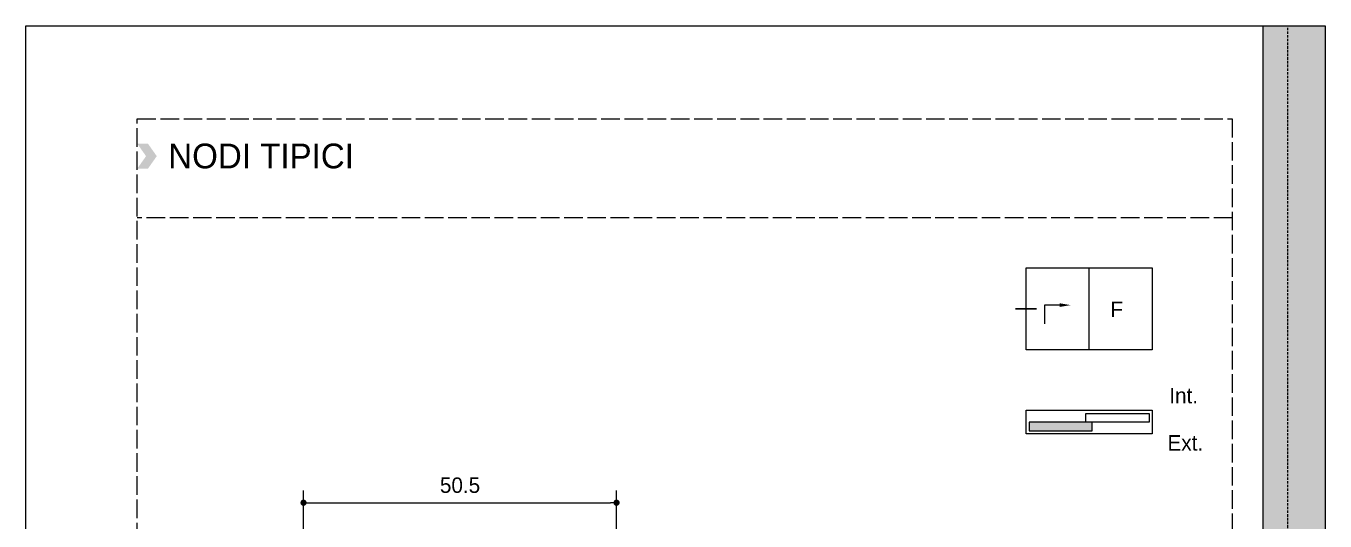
# Model space of a CAD drawing. Header units: millimetres. Extents: x -576 to 4430, y -1196 to 2690.
# Drawn here: x 0 to 210, y -176 to -96 of the extents above; entities that cross this region are included whole.
import ezdxf

# ---------------------------------------------------------------- set-up
doc = ezdxf.new("R2010")
doc.units = ezdxf.units.MM
doc.header["$LTSCALE"] = 0.25
doc.header["$MEASUREMENT"] = 0
for name, pattern in [('ACAD_ISO02W100', [15, 12, -3]), ('DOT2', [0.125, 0, -0.125]), ('HIDDEN', [9.525, 6.35, -3.175])]:
    doc.linetypes.add(name, pattern=pattern)
doc.layers.get('0').update_dxf_attribs({"lineweight": 5})
doc.layers.get('Defpoints').update_dxf_attribs({"lineweight": 5})
doc.layers.add('01_Dimension', color=251, linetype='Continuous', lineweight=9)
doc.layers.add('01_Text', color=40, linetype='Continuous', lineweight=25)
doc.layers.add('01_Fill Border Red', color=7, linetype='Continuous', lineweight=20, true_color=0xe2001a)
doc.layers.add('02_Block Frame', color=7, linetype='Continuous', lineweight=5, true_color=0xe2001a, plot=False)
doc.layers.add('02_Layout Grid', color=252, linetype='DOT2', lineweight=5, plot=False, transparency=0.5)
doc.layers.add('QUOTE', color=254, linetype='Continuous')
doc.styles.add('ALUK Main&Secondary Titles', font='GOTHIC.TTF')
doc.styles.add('Aluk Text', font='GOTHIC.TTF')
doc.dimstyles.new('ALUK Manual 1-1', dxfattribs={"dimtxt": 2.5, "dimasz": 1, "dimexe": 2, "dimexo": 4, "dimgap": 1.5, "dimtad": 3, "dimdec": 1, "dimdsep": 46, "dimtxsty": 'Aluk Text', "dimblk": 'DOT', "dimcen": 0, "dimclrd": 256, "dimclre": 256, "dimclrt": 2, "dimaunit": 1, "dimadec": 0, "dimazin": 0, "dimtfac": 0.7, "dimtdec": 1, "dimtmove": 0, "dimatfit": 3, "dimldrblk": 'DOT', "dimfxl": 1, "dimtolj": 2, "dimlwd": -1, "dimlwe": -1, "dimarcsym": 0})

# ---------------------------------------------------------------- blocks, each defined once
blk = doc.blocks.new('_Dot')
at = {"color": 0, "linetype": 'ByBlock', "lineweight": -2}
blk.add_line((-0.5, 0), (-1, 0), dxfattribs=at)
at = {"color": 0, "linetype": 'ByBlock', "const_width": 0.5}
blk.add_lwpolyline([(-0.25, 0, 1), (0.25, 0, 1)], format="xyb", close=True, dxfattribs=at)
blk = doc.blocks.new('*D245')
at = {"layer": '01_Dimension', "ltscale": 0.25, "transparency": 16777216}
for p, q in [((44.87, -188.65), (44.87, -171.02)), ((95.47, -188.65), (95.47, -171.02)), ((45.87, -173.02), (94.47, -173.02))]:
    blk.add_line(p, q, dxfattribs=at)
at = {"layer": 'Defpoints', "color": 0, "ltscale": 0.25, "transparency": 16777216}
for p in [(95.47, -173.02), (44.87, -192.65), (95.47, -192.65)]:
    blk.add_point(p, dxfattribs=at)
at = {"layer": '01_Dimension', "ltscale": 0.25, "transparency": 16777216, "rotation": 180}
blk.add_blockref('_Dot', (44.87, -173.02), dxfattribs=at)
at = {"layer": '01_Dimension', "ltscale": 0.25, "transparency": 16777216}
blk.add_blockref('_Dot', (95.47, -173.02), dxfattribs=at)
at = {"layer": '01_Dimension', "color": 2, "ltscale": 0.25, "transparency": 16777216, "insert": (70.17, -170.2), "char_height": 2.5, "attachment_point": 5, "style": 'Aluk Text'}
blk.add_mtext('\\A2;50.5', dxfattribs=at)
blk = doc.blocks.new('PAGE dispari')
at = {"layer": '01_Fill Border Red', "ltscale": 0.25}
h = blk.add_hatch(color=256, dxfattribs=at)
h.dxf.hatch_style = 1
h.paths.add_polyline_path([(200, 107), (200, 297), (210, 297), (210, 107)])
at = {"layer": '02_Block Frame'}
blk.add_line((200, 107), (200, 297), dxfattribs=at)
at = {"layer": '02_Block Frame', "linetype": 'ACAD_ISO02W100'}
blk.add_line((195, 266), (18, 266), dxfattribs=at)
at = {"layer": '02_Block Frame'}
blk.add_lwpolyline([(0, 0), (0, 297), (210, 297), (210, 0)], close=True, dxfattribs=at)
at = {"layer": '02_Block Frame', "linetype": 'ACAD_ISO02W100'}
blk.add_lwpolyline([(18, 15), (18, 282), (195, 282), (195, 15)], close=True, dxfattribs=at)
at = {"layer": '02_Layout Grid', "linetype": 'HIDDEN', "ltscale": 0.25}
blk.add_line((204, 107), (204, 297), dxfattribs=at)

msp = doc.modelspace()

# ---------------------------------------------------------------- hatches: boundary and pattern name
at = {"layer": '01_Dimension'}
h = msp.add_hatch(color=8, dxfattribs=at)
h.dxf.hatch_style = 1
h.paths.add_polyline_path([(162.163, -159.991), (162.163, -161.404), (172.358, -161.404), (172.358, -159.991)])

# ---------------------------------------------------------------- linework, layer by layer
at = {"layer": '01_Dimension', "color": 8}
msp.add_line((171.858, -148.323), (171.858, -135.061), dxfattribs=at)
at = {"layer": '01_Dimension'}
for p, q in [((167.402, -141.092), (164.655, -141.092)), ((164.655, -141.092), (164.655, -144.092))]:
    msp.add_line(p, q, dxfattribs=at)
at = {"layer": '01_Dimension', "color": 8}
for points in [[(182.053, -148.323), (161.663, -148.323), (161.663, -135.061), (182.053, -135.061)], [(161.663, -158.078), (182.053, -158.078), (182.053, -161.904), (161.663, -161.904)], [(181.553, -159.991), (171.358, -159.991), (171.358, -158.578), (181.553, -158.578)], [(162.163, -161.404), (172.358, -161.404), (172.358, -159.991), (162.163, -159.991)]]:
    msp.add_lwpolyline(points, close=True, dxfattribs=at)
at = {"layer": '01_Dimension'}
msp.add_solid([(167.102, -140.792), (167.102, -141.392), (168.902, -141.092)], dxfattribs=at)
at = {"layer": '01_Fill Border Red'}
for points in [[(21.141, -117.029), (19.412, -117.029), (19.73, -115.029), (18, -115.029)], [(19.73, -119.029), (18, -119.029), (21.141, -117.029), (19.412, -117.029)]]:
    msp.add_solid(points, dxfattribs=at)
at = {"layer": 'QUOTE', "color": 3}
msp.add_line((163.38, -141.692), (159.945, -141.692), dxfattribs=at)

# ---------------------------------------------------------------- block references
msp.add_blockref('PAGE dispari', (0, -393))

# ---------------------------------------------------------------- texts
at = {"layer": '01_Text', "insert": (23, -117.029), "char_height": 4, "attachment_point": 4, "style": 'ALUK Main&Secondary Titles'}
msp.add_mtext_dynamic_manual_height_columns('NODI TIPICI', width=120.62971, gutter_width=15, heights=[0], dxfattribs=at)
at = {"layer": '01_Text', "ltscale": 0.25, "char_height": 2.5, "attachment_point": 3, "style": 'Aluk Text'}
for s, insert in [('F', (177.351, -140.514)), ('Int.', (189.472, -154.46)), ('Ext.', (190.293, -162.097))]:
    msp.add_mtext_dynamic_manual_height_columns(s, width=3.17792, gutter_width=12.5, heights=[0], dxfattribs=dict(at, insert=insert))

# ---------------------------------------------------------------- dimensions: what is measured, and where the dimension line sits
at = {"layer": '01_Dimension', "ltscale": 0.25}
dim = msp.add_linear_dim(base=(95.475, -173.018), p1=(44.872, -192.647), p2=(95.475, -192.647), text='50.5', dimstyle='ALUK Manual 1-1', dxfattribs=at)
dim.commit()
dim.dimension.update_dxf_attribs({"geometry": '*D245', "text_midpoint": (70.173, -170.205)})

doc.saveas('drawing.dxf')
